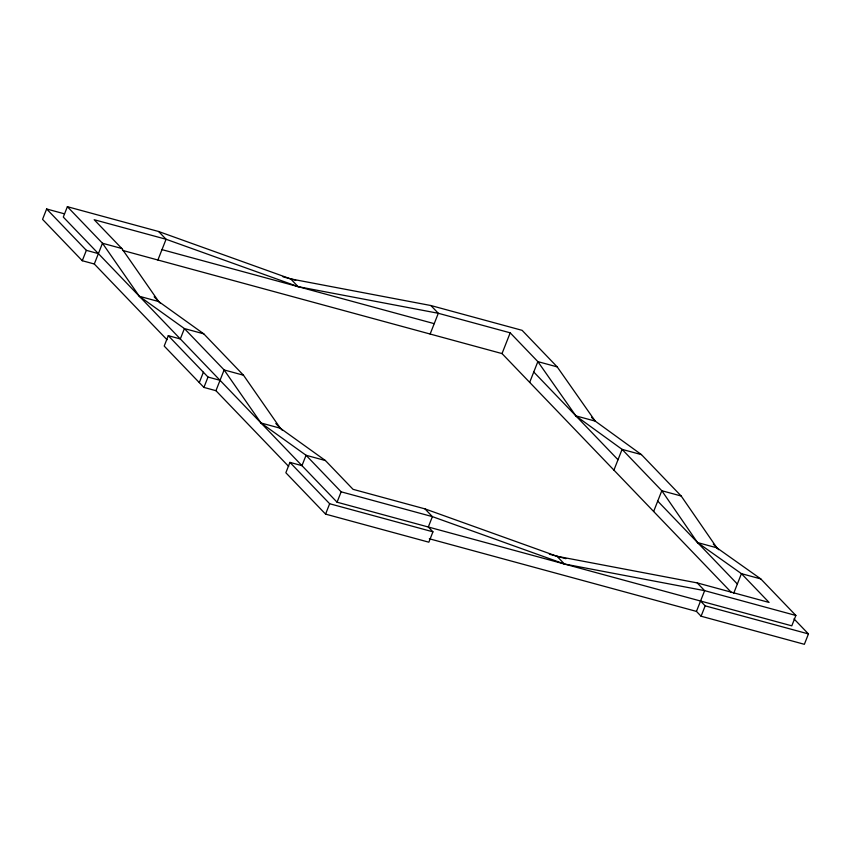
<?xml version="1.0" encoding="UTF-8"?>
<svg xmlns="http://www.w3.org/2000/svg" width="851" height="851" viewBox="0 0 851 851"><rect width="100%" height="100%" fill="white"/><g stroke="black" fill="none" stroke-linecap="round" stroke-linejoin="round"><path stroke-width="1.28" d="M64.485 213.835L46.635 208.984L42.55 219.356L82.27 260.725L94.301 263.991L167.03 339.74M716.893 547.831L681.172 495.995L641.452 454.625L595.243 421.128L557.203 366.887L522.11 330.337L430.872 305.53L290.659 278.894L158.626 231.504L67.378 206.697L63.293 217.069L337.06 502.196L791.792 625.836L795.876 615.464L760.783 578.914L716.893 547.831L697.533 542.566L661.812 490.729L622.092 449.371L575.882 415.873L537.853 361.622L510.196 332.826L438.308 313.285L298.105 286.649L166.073 239.259L94.174 219.718L121.821 248.503L158.701 301.552L203.761 333.837L243.482 375.206L280.362 428.244L325.412 460.54L353.059 489.336L424.947 508.877L556.98 556.267L697.192 582.903L769.081 602.444L741.434 573.659L697.533 542.566M82.27 260.725L86.355 250.343L46.635 208.984M94.301 263.991L102.471 243.248L67.378 206.697M157.892 260.012L166.073 239.259L158.626 231.504M121.821 248.503L102.471 243.248L139.351 296.286L184.401 328.571L180.316 338.953L168.285 335.677L164.2 346.059L203.921 387.418L215.952 390.694L288.68 466.433M199.294 382.599L203.378 372.227M203.921 387.418L208.006 377.046L168.285 335.677M215.952 390.694L224.121 369.94L184.401 328.571L203.761 333.837M243.482 375.206L224.121 369.94L261.002 422.979L306.062 455.274L301.967 465.646L289.936 462.38L285.851 472.752L325.571 514.121L428.851 542.193L432.936 531.822L428.308 527.003L432.393 516.631L424.947 508.877M325.571 514.121L329.656 503.739L289.936 462.38M337.06 502.196L341.145 491.825L306.062 455.274L325.412 460.54M430.138 334.028L438.308 313.285L430.872 305.53M731.434 592.498L502.026 353.58L510.196 332.826M529.673 382.376L537.853 361.622L557.203 366.887M613.922 470.114L622.092 449.371L641.452 454.625M653.642 511.483L661.812 490.729L681.172 495.995M794.004 618.89L808.45 633.931L804.365 644.303L701.086 616.22L696.458 611.401L704.639 590.658L697.192 582.903M701.086 616.22L705.171 605.848L700.554 601.029M733.711 593.253L741.434 573.659L760.783 578.914M341.145 491.825L432.393 516.631L564.426 564.011L704.639 590.658L795.876 615.464M283.021 276.82L295.744 280.277M161.977 249.63L434.223 323.657M122.576 250.407L502.026 353.58M86.355 250.343L98.386 253.619M139.351 296.286L158.701 301.552M575.882 415.873L595.243 421.128L591.573 417.32M208.006 377.046L220.037 380.312M261.002 422.979L280.362 428.244M549.352 554.192L565.894 558.682M329.656 503.739L432.936 531.822M705.171 605.848L808.45 633.931M429.329 538.768L696.458 611.401M713.276 544.066L718.701 549.714M533.758 372.004L618.007 459.742M657.727 501.111L737.349 584.031M290.659 278.894L298.105 286.649M556.98 556.267L564.426 564.011M154.159 296.808L160.531 303.445M275.809 423.5L282.181 430.138"/></g></svg>
